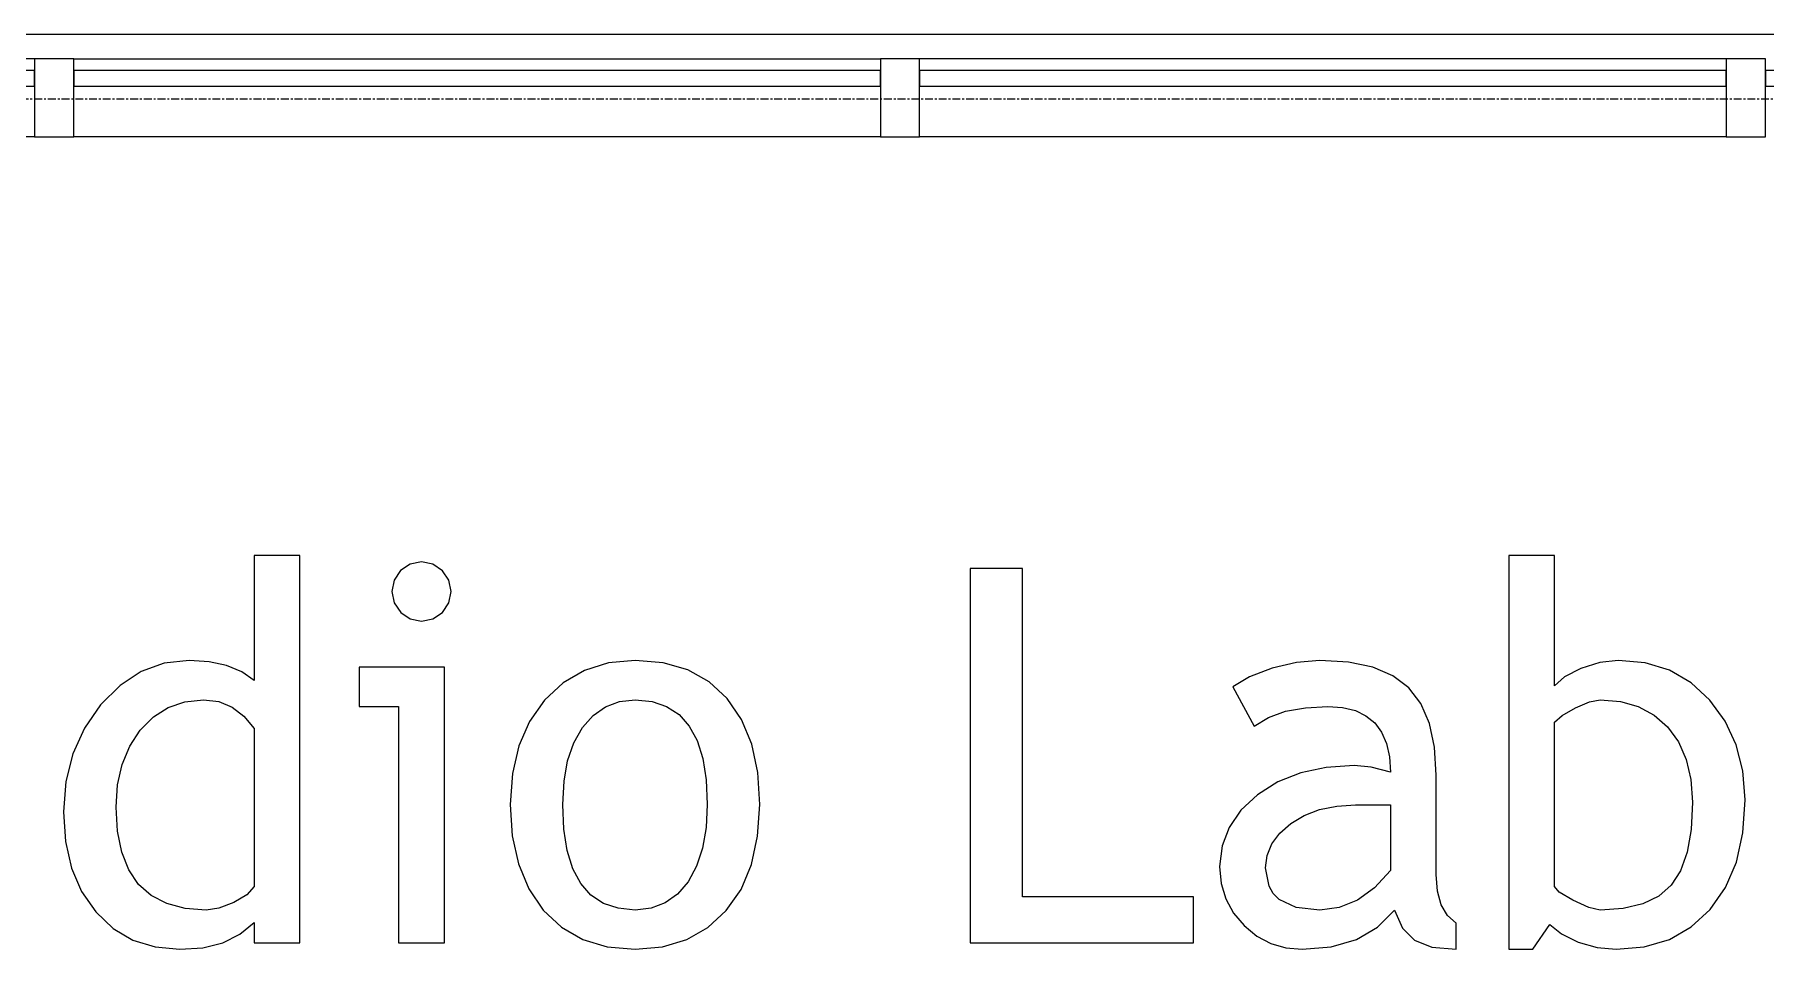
# Model space of a CAD drawing. Header units: inches. Extents: x -1714 to 1984, y -1043 to 970.
# Drawn here: x -308.1 to -197.6, y 612.9 to 671.3 of the extents above; entities that cross this region are included whole.
import ezdxf

# ---------------------------------------------------------------- set-up
doc = ezdxf.new("R2010")
doc.units = ezdxf.units.IN
doc.header["$MEASUREMENT"] = 0
doc.linetypes.add('Grid Line 1_2_', pattern=[0.875, 0.5, -0.125, 0.125, -0.125])
for name, color, linetype, lineweight in [('A-FLOR', 192, 'Continuous', 13), ('A-GENM', 13, 'Continuous', 9), ('A-GLAZ-CURT', 52, 'Continuous', 9), ('A-GLAZ-CWMG', 51, 'Continuous', 9), ('S-GRID', 1, 'Continuous', 9)]:
    doc.layers.add(name, color=color, linetype=linetype, lineweight=lineweight)

# ---------------------------------------------------------------- blocks, each defined once
blk = doc.blocks.new('System Panel - Glazed-1332336-L2 - Architectural')
at = {"layer": 'A-GLAZ-CURT', "lineweight": 13}
for p, q in [((25.75, 1.75), (-25.75, 1.75)), ((-25.75, 1.75), (-25.75, 0.75)), ((25.75, 0.75), (25.75, 1.75)), ((-25.75, 0.75), (25.75, 0.75))]:
    blk.add_line(p, q, dxfattribs=at)
blk = doc.blocks.new('System Panel - Glazed-1332247-L2 - Architectural')
at = {"layer": 'A-GLAZ-CURT', "lineweight": 13}
for p, q in [((25.75, 1.75), (-25.75, 1.75)), ((-25.75, 1.75), (-25.75, 0.75)), ((25.75, 0.75), (25.75, 1.75)), ((-25.75, 0.75), (25.75, 0.75))]:
    blk.add_line(p, q, dxfattribs=at)
blk = doc.blocks.new('Rectangular Mullion - 2_5_ x 5_ rectangular-1332234-L2 - Architectural')
at = {"layer": 'A-GLAZ-CWMG', "lineweight": 20}
for p, q in [((-1.25, 2.5), (1.25, 2.5)), ((-1.25, -2.5), (-1.25, 2.5)), ((1.25, 2.5), (1.25, -2.5)), ((1.25, -2.5), (-1.25, -2.5))]:
    blk.add_line(p, q, dxfattribs=at)
blk = doc.blocks.new('Rectangular Mullion - 2_5_ x 5_ rectangular-1332245-L2 - Architectural')
at = {"layer": 'A-GLAZ-CWMG'}
for p, q in [((1292.65, -339.58), (1292.65, -288.08)), ((1297.65, -288.08), (1297.65, -339.58))]:
    blk.add_line(p, q, dxfattribs=at)
blk = doc.blocks.new('Rectangular Mullion - 2_5_ x 5_ rectangular-1332330-L2 - Architectural')
at = {"layer": 'A-GLAZ-CWMG'}
for p, q in [((1292.65, -393.58), (1292.65, -342.08)), ((1297.65, -393.58), (1297.65, -342.08))]:
    blk.add_line(p, q, dxfattribs=at)

msp = doc.modelspace()

# ---------------------------------------------------------------- linework, layer by layer
at = {"layer": 'A-FLOR'}
msp.add_line((-40.85, 671.32), (-536.85, 671.32), dxfattribs=at)
at = {"layer": 'A-GENM'}
for p, q in [((-291.16, 638.06), (-294.09, 638.06)), ((-294.09, 638.06), (-294.09, 630.07)), ((-291.16, 613.32), (-291.16, 638.06)), ((-283.41, 637.64), (-284.13, 637.5)), ((-282.68, 637.5), (-283.41, 637.64)), ((-211.06, 638.06), (-213.99, 638.06)), ((-213.99, 638.06), (-213.99, 612.9)), ((-211.06, 629.72), (-211.06, 638.06)), ((-285.15, 636.48), (-285.29, 635.76)), ((-284.74, 637.09), (-285.15, 636.48)), ((-284.13, 637.5), (-284.74, 637.09)), ((-282.07, 637.08), (-282.68, 637.5)), ((-281.65, 636.48), (-282.07, 637.08)), ((-245.03, 637.22), (-248.38, 637.22)), ((-248.38, 637.22), (-248.38, 613.32)), ((-245.03, 616.25), (-245.03, 637.22)), ((-285.29, 635.76), (-285.15, 635.03)), ((-281.51, 635.76), (-281.65, 636.48)), ((-281.65, 635.03), (-281.51, 635.76)), ((-285.15, 635.03), (-284.73, 634.42)), ((-284.73, 634.42), (-284.12, 634)), ((-282.68, 634), (-282.07, 634.42)), ((-282.07, 634.42), (-281.65, 635.03)), ((-284.12, 634), (-283.41, 633.86)), ((-283.41, 633.86), (-282.68, 634)), ((-299.82, 631.17), (-301.29, 630.64)), ((-298.24, 631.35), (-299.82, 631.17)), ((-296.96, 631.27), (-298.24, 631.35)), ((-295.84, 631.03), (-296.96, 631.27)), ((-294.88, 630.63), (-295.84, 631.03)), ((-271.47, 631.19), (-273, 630.71)), ((-269.76, 631.35), (-271.47, 631.19)), ((-267.98, 631.2), (-269.76, 631.35)), ((-266.4, 630.74), (-267.98, 631.2)), ((-227.54, 631.22), (-229.1, 630.85)), ((-226.04, 631.35), (-227.54, 631.22)), ((-224.22, 631.24), (-226.04, 631.35)), ((-222.67, 630.91), (-224.22, 631.24)), ((-208.18, 631.22), (-209.39, 630.84)), ((-206.99, 631.35), (-208.18, 631.22)), ((-205.27, 631.19), (-206.99, 631.35)), ((-203.72, 630.72), (-205.27, 631.19)), ((-301.29, 630.64), (-302.64, 629.75)), ((-294.09, 630.07), (-294.88, 630.63)), ((-281.93, 630.93), (-287.38, 630.93)), ((-287.38, 630.93), (-287.38, 628.41)), ((-281.93, 613.32), (-281.93, 630.93)), ((-274.36, 629.92), (-275.54, 628.82)), ((-273, 630.71), (-274.36, 629.92)), ((-265.04, 629.98), (-266.4, 630.74)), ((-263.89, 628.91), (-265.04, 629.98)), ((-230.53, 630.31), (-231.61, 629.67)), ((-229.1, 630.85), (-230.53, 630.31)), ((-221.39, 630.36), (-222.67, 630.91)), ((-220.37, 629.6), (-221.39, 630.36)), ((-210.42, 630.31), (-211.06, 629.72)), ((-209.39, 630.84), (-210.42, 630.31)), ((-202.34, 629.93), (-203.72, 630.72)), ((-201.14, 628.82), (-202.34, 629.93)), ((-302.64, 629.75), (-303.89, 628.51)), ((-298.5, 628.71), (-297.31, 628.83)), ((-297.31, 628.83), (-296.35, 628.72)), ((-275.54, 628.82), (-276.5, 627.45)), ((-270.76, 628.72), (-269.76, 628.83)), ((-269.76, 628.83), (-268.68, 628.73)), ((-262.98, 627.58), (-263.89, 628.91)), ((-231.61, 629.67), (-230.23, 627.15)), ((-219.6, 628.59), (-220.37, 629.6)), ((-208.82, 628.7), (-208.14, 628.83)), ((-208.14, 628.83), (-206.86, 628.72)), ((-200.16, 627.48), (-201.14, 628.82)), ((-303.89, 628.51), (-304.92, 627.02)), ((-301.36, 626.9), (-300.52, 627.74)), ((-300.52, 627.74), (-299.57, 628.35)), ((-299.57, 628.35), (-298.5, 628.71)), ((-296.35, 628.72), (-295.49, 628.37)), ((-295.49, 628.37), (-294.74, 627.8)), ((-294.74, 627.8), (-294.09, 627)), ((-287.38, 628.41), (-284.87, 628.41)), ((-284.87, 628.41), (-284.87, 613.32)), ((-273.12, 627.06), (-272.44, 627.83)), ((-272.44, 627.83), (-271.66, 628.39)), ((-271.66, 628.39), (-270.76, 628.72)), ((-268.68, 628.73), (-267.75, 628.41)), ((-267.75, 628.41), (-266.96, 627.89)), ((-266.96, 627.89), (-266.31, 627.16)), ((-230.23, 627.15), (-229.32, 627.7)), ((-229.32, 627.7), (-228.23, 628.1)), ((-228.23, 628.1), (-226.97, 628.33)), ((-226.97, 628.33), (-225.53, 628.41)), ((-225.53, 628.41), (-224.59, 628.35)), ((-224.59, 628.35), (-223.78, 628.15)), ((-223.78, 628.15), (-223.1, 627.82)), ((-223.1, 627.82), (-222.54, 627.36)), ((-219.05, 627.33), (-219.6, 628.59)), ((-211.06, 627.41), (-210.57, 627.84)), ((-210.57, 627.84), (-209.73, 628.32)), ((-209.73, 628.32), (-208.82, 628.7)), ((-206.86, 628.72), (-205.72, 628.4)), ((-205.72, 628.4), (-204.71, 627.86)), ((-204.71, 627.86), (-203.85, 627.1)), ((-304.92, 627.02), (-305.66, 625.39)), ((-302.03, 625.87), (-301.36, 626.9)), ((-294.09, 627), (-294.09, 616.92)), ((-276.5, 627.45), (-277.19, 625.89)), ((-273.67, 626.08), (-273.12, 627.06)), ((-266.31, 627.16), (-265.8, 626.23)), ((-262.32, 626.01), (-262.98, 627.58)), ((-222.54, 627.36), (-222.1, 626.77)), ((-222.1, 626.77), (-221.79, 626.05)), ((-218.72, 625.81), (-219.05, 627.33)), ((-211.06, 616.92), (-211.06, 627.41)), ((-203.85, 627.1), (-203.15, 626.15)), ((-199.46, 625.96), (-200.16, 627.48)), ((-302.51, 624.7), (-302.03, 625.87)), ((-277.19, 625.89), (-277.6, 624.12)), ((-274.07, 624.94), (-273.67, 626.08)), ((-265.8, 626.23), (-265.44, 625.08)), ((-261.93, 624.2), (-262.32, 626.01)), ((-221.79, 626.05), (-221.6, 625.2)), ((-218.61, 624.03), (-218.72, 625.81)), ((-203.15, 626.15), (-202.65, 625.03)), ((-199.04, 624.29), (-199.46, 625.96)), ((-305.66, 625.39), (-306.11, 623.61)), ((-302.8, 623.41), (-302.51, 624.7)), ((-274.3, 623.64), (-274.07, 624.94)), ((-265.44, 625.08), (-265.23, 623.72)), ((-225.64, 624.52), (-227.27, 624.17)), ((-223.85, 624.64), (-225.64, 624.52)), ((-222.76, 624.53), (-223.85, 624.64)), ((-221.54, 624.22), (-222.76, 624.53)), ((-221.6, 625.2), (-221.54, 624.22)), ((-202.65, 625.03), (-202.35, 623.74)), ((-306.11, 623.61), (-306.25, 621.68)), ((-302.9, 621.98), (-302.8, 623.41)), ((-277.6, 624.12), (-277.74, 622.16)), ((-274.38, 622.16), (-274.3, 623.64)), ((-265.23, 623.72), (-265.16, 622.16)), ((-261.8, 622.16), (-261.93, 624.2)), ((-228.73, 623.59), (-230.02, 622.77)), ((-227.27, 624.17), (-228.73, 623.59)), ((-218.61, 617.68), (-218.61, 624.03)), ((-202.35, 623.74), (-202.25, 622.29)), ((-198.9, 622.44), (-199.04, 624.29)), ((-277.74, 622.16), (-277.61, 620.14)), ((-274.31, 620.58), (-274.38, 622.16)), ((-265.16, 622.16), (-265.23, 620.68)), ((-261.94, 620.13), (-261.8, 622.16)), ((-230.02, 622.77), (-231.08, 621.78)), ((-224.97, 622.05), (-223.76, 622.12)), ((-223.76, 622.12), (-221.54, 622.12)), ((-221.54, 622.12), (-221.54, 617.93)), ((-202.25, 622.29), (-202.34, 620.56)), ((-199.03, 620.34), (-198.9, 622.44)), ((-306.25, 621.68), (-306.13, 619.78)), ((-302.81, 620.44), (-302.9, 621.98)), ((-231.08, 621.78), (-231.84, 620.69)), ((-227.9, 620.93), (-227.04, 621.45)), ((-227.04, 621.45), (-226.07, 621.82)), ((-226.07, 621.82), (-224.97, 622.05)), ((-302.54, 619.11), (-302.81, 620.44)), ((-277.61, 620.14), (-277.21, 618.35)), ((-274.09, 619.21), (-274.31, 620.58)), ((-265.23, 620.68), (-265.46, 619.36)), ((-262.34, 618.32), (-261.94, 620.13)), ((-231.84, 620.69), (-232.29, 619.5)), ((-229.11, 619.63), (-228.61, 620.31)), ((-228.61, 620.31), (-227.9, 620.93)), ((-202.34, 620.56), (-202.59, 619.1)), ((-199.45, 618.47), (-199.03, 620.34)), ((-306.13, 619.78), (-305.74, 618.08)), ((-302.09, 617.98), (-302.54, 619.11)), ((-273.73, 618.05), (-274.09, 619.21)), ((-265.46, 619.36), (-265.85, 618.21)), ((-232.29, 619.5), (-232.45, 618.2)), ((-229.51, 618.11), (-229.41, 618.89)), ((-229.41, 618.89), (-229.11, 619.63)), ((-202.59, 619.1), (-203.02, 617.91)), ((-305.74, 618.08), (-305.1, 616.59)), ((-301.46, 617.05), (-302.09, 617.98)), ((-277.21, 618.35), (-276.55, 616.76)), ((-273.23, 617.1), (-273.73, 618.05)), ((-265.85, 618.21), (-266.38, 617.22)), ((-263, 616.73), (-262.34, 618.32)), ((-232.45, 618.2), (-232.35, 617.11)), ((-229.29, 616.93), (-229.51, 618.11)), ((-221.54, 617.93), (-222.56, 616.83)), ((-203.02, 617.91), (-203.62, 616.99)), ((-200.15, 616.84), (-199.45, 618.47)), ((-300.65, 616.34), (-301.46, 617.05)), ((-294.09, 616.92), (-294.55, 616.39)), ((-276.55, 616.76), (-275.63, 615.4)), ((-272.58, 616.36), (-273.23, 617.1)), ((-266.38, 617.22), (-267.05, 616.43)), ((-263.94, 615.38), (-263, 616.73)), ((-232.35, 617.11), (-232.05, 616.12)), ((-229.02, 616.46), (-229.29, 616.93)), ((-222.56, 616.83), (-223.65, 616.04)), ((-218.53, 616.61), (-218.61, 617.68)), ((-218.29, 615.74), (-218.53, 616.61)), ((-210.77, 616.56), (-211.06, 616.92)), ((-203.62, 616.99), (-204.41, 616.3)), ((-201.12, 615.44), (-200.15, 616.84)), ((-305.1, 616.59), (-304.2, 615.29)), ((-299.66, 615.82), (-300.65, 616.34)), ((-298.49, 615.51), (-299.66, 615.82)), ((-297.15, 615.41), (-298.49, 615.51)), ((-296.34, 615.53), (-297.15, 615.41)), ((-295.38, 615.9), (-296.34, 615.53)), ((-294.55, 616.39), (-295.38, 615.9)), ((-271.78, 615.83), (-272.58, 616.36)), ((-270.85, 615.52), (-271.78, 615.83)), ((-269.76, 615.41), (-270.85, 615.52)), ((-268.74, 615.53), (-269.76, 615.41)), ((-267.84, 615.86), (-268.74, 615.53)), ((-267.05, 616.43), (-267.84, 615.86)), ((-234.12, 616.25), (-245.03, 616.25)), ((-234.12, 613.32), (-234.12, 616.25)), ((-232.05, 616.12), (-231.56, 615.22)), ((-228.64, 616.09), (-229.02, 616.46)), ((-227.56, 615.58), (-228.64, 616.09)), ((-226.04, 615.41), (-227.56, 615.58)), ((-224.81, 615.57), (-226.04, 615.41)), ((-223.65, 616.04), (-224.81, 615.57)), ((-217.9, 615.06), (-218.29, 615.74)), ((-209.9, 616.03), (-210.77, 616.56)), ((-208.88, 615.57), (-209.9, 616.03)), ((-208.14, 615.41), (-208.88, 615.57)), ((-206.67, 615.51), (-208.14, 615.41)), ((-205.43, 615.81), (-206.67, 615.51)), ((-204.41, 616.3), (-205.43, 615.81)), ((-304.2, 615.29), (-303.09, 614.24)), ((-295, 613.86), (-294.09, 614.61)), ((-294.09, 614.61), (-294.09, 613.32)), ((-275.63, 615.4), (-274.47, 614.31)), ((-265.11, 614.29), (-263.94, 615.38)), ((-231.56, 615.22), (-230.88, 614.42)), ((-230.88, 614.42), (-230.06, 613.75)), ((-222.36, 614.31), (-221.27, 615.41)), ((-221.27, 615.41), (-220.76, 614.25)), ((-217.35, 614.57), (-217.9, 615.06)), ((-217.35, 612.9), (-217.35, 614.57)), ((-212.45, 612.9), (-211.37, 614.49)), ((-211.37, 614.49), (-210.61, 613.88)), ((-202.33, 614.33), (-201.12, 615.44)), ((-303.09, 614.24), (-301.83, 613.49)), ((-301.83, 613.49), (-300.41, 613.05)), ((-297.37, 613), (-296.09, 613.32)), ((-296.09, 613.32), (-295, 613.86)), ((-294.09, 613.32), (-291.16, 613.32)), ((-284.87, 613.32), (-281.93, 613.32)), ((-274.47, 614.31), (-273.11, 613.52)), ((-273.11, 613.52), (-271.54, 613.05)), ((-268.02, 613.05), (-266.47, 613.52)), ((-266.47, 613.52), (-265.11, 614.29)), ((-248.38, 613.32), (-234.12, 613.32)), ((-230.06, 613.75), (-229.17, 613.28)), ((-229.17, 613.28), (-228.21, 612.99)), ((-225.32, 613.05), (-223.71, 613.52)), ((-223.71, 613.52), (-222.36, 614.31)), ((-220.76, 614.25), (-220.01, 613.48)), ((-220.01, 613.48), (-218.9, 613.04)), ((-210.61, 613.88), (-209.56, 613.36)), ((-209.56, 613.36), (-208.35, 613.01)), ((-205.33, 613.06), (-203.73, 613.53)), ((-203.73, 613.53), (-202.33, 614.33)), ((-300.41, 613.05), (-298.83, 612.9)), ((-298.83, 612.9), (-297.37, 613)), ((-271.54, 613.05), (-269.76, 612.9)), ((-269.76, 612.9), (-268.02, 613.05)), ((-228.21, 612.99), (-227.18, 612.9)), ((-227.18, 612.9), (-225.32, 613.05)), ((-218.9, 613.04), (-217.35, 612.9)), ((-213.99, 612.9), (-212.45, 612.9)), ((-208.35, 613.01), (-207.13, 612.9)), ((-207.13, 612.9), (-205.33, 613.06))]:
    msp.add_line(p, q, dxfattribs=at)
at = {"layer": 'S-GRID', "linetype": 'Grid Line 1_2_'}
msp.add_line((-1714.25, 667.21), (1936.33, 667.21), dxfattribs=at)

# ---------------------------------------------------------------- block references
at = {"layer": 'A-GLAZ-CURT'}
for name, p in [('System Panel - Glazed-1332336-L2 - Architectural', (-333.85, 667.28)), ('System Panel - Glazed-1332247-L2 - Architectural', (-279.85, 667.28)), ('System Panel - Glazed-1332336-L2 - Architectural', (-225.85, 667.28)), ('System Panel - Glazed-1332247-L2 - Architectural', (-171.85, 667.28))]:
    msp.add_blockref(name, p, dxfattribs=at)
at = {"layer": 'A-GLAZ-CWMG'}
for name, p, rotation in [('Rectangular Mullion - 2_5_ x 5_ rectangular-1332330-L2 - Architectural', (-701.68, -627.87), 89.99999999999982), ('Rectangular Mullion - 2_5_ x 5_ rectangular-1332245-L2 - Architectural', (-593.68, -627.87), 90), ('Rectangular Mullion - 2_5_ x 5_ rectangular-1332330-L2 - Architectural', (-593.68, -627.87), 89.99999999999982)]:
    msp.add_blockref(name, p, dxfattribs=dict(at, rotation=rotation))
at = {"layer": 'A-GLAZ-CWMG', "extrusion": (0, 0, -1), "rotation": 180}
for p in [(306.85, 667.28), (252.85, 667.28), (198.85, 667.28)]:
    msp.add_blockref('Rectangular Mullion - 2_5_ x 5_ rectangular-1332234-L2 - Architectural', p, dxfattribs=at)

doc.saveas('drawing.dxf')
